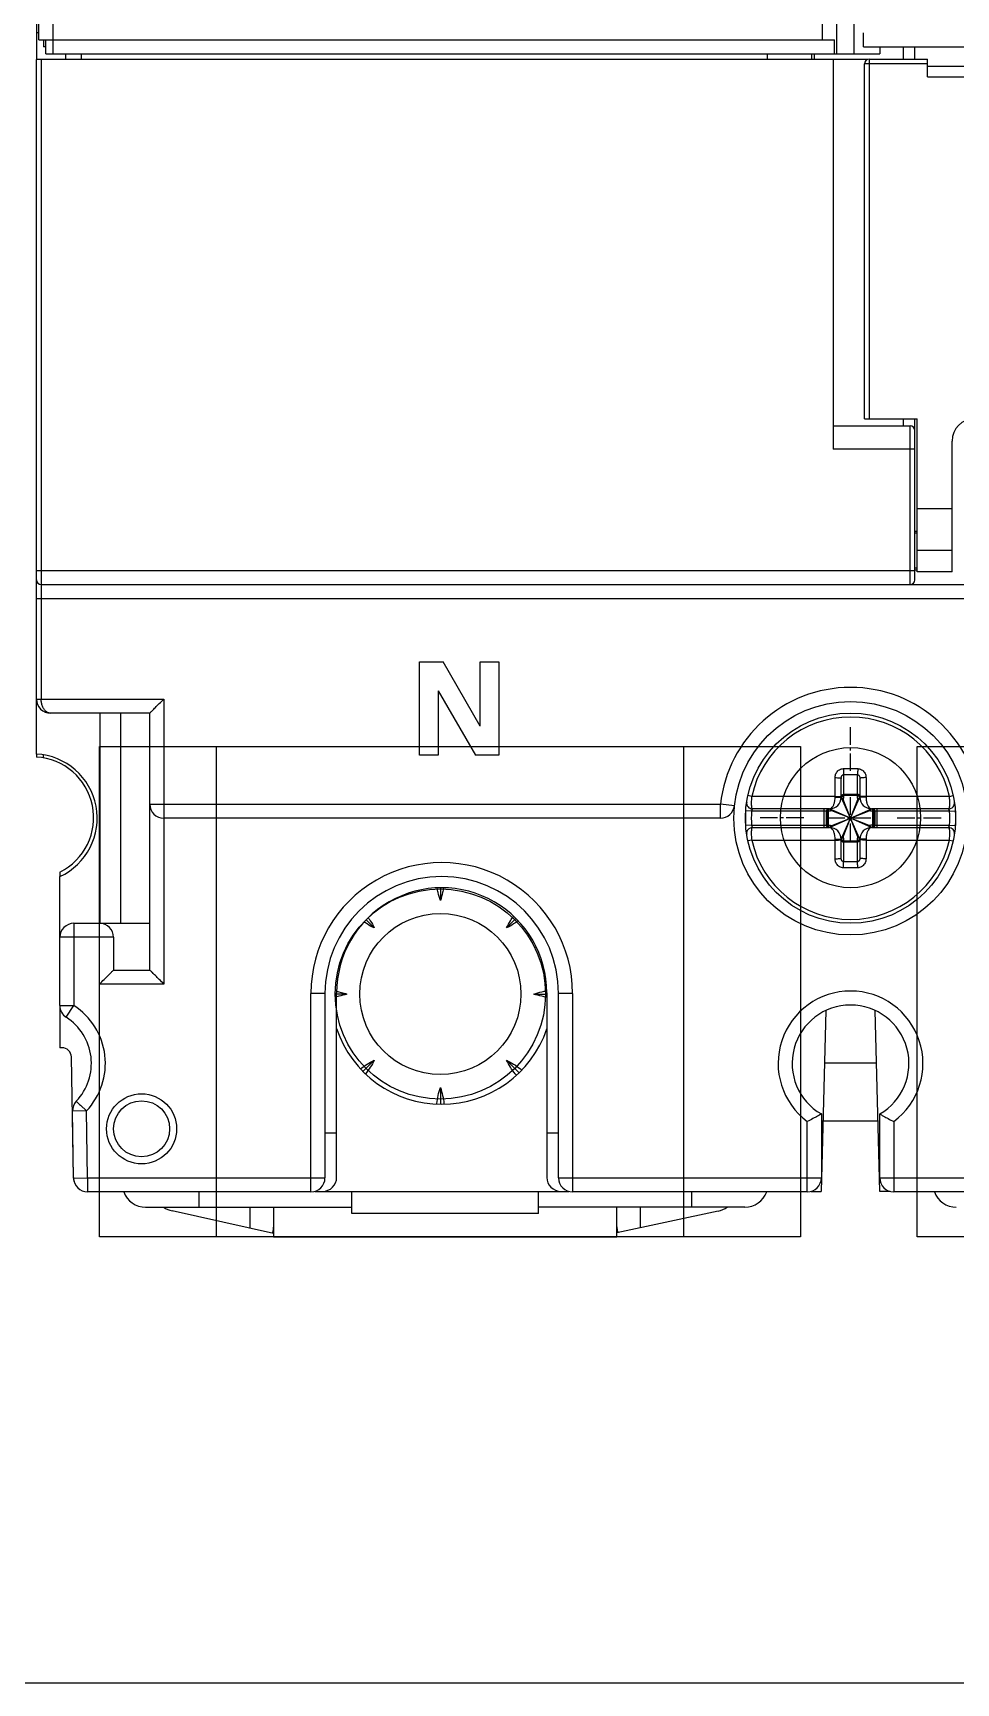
# Model space of a CAD drawing. Extents: x 0 to 607, y 0 to 244.
# Drawn here: x 402.4 to 441.9, y 24 to 94.6 of the extents above; entities that cross this region are included whole.
import ezdxf

# ---------------------------------------------------------------- set-up
doc = ezdxf.new("R2010")
doc.units = 0
doc.linetypes.add('AXES2', pattern=[1.125, 0.75, -0.125, 0.125, -0.125])
doc.layers.add('AXE', color=80, linetype='AXES2')

# ---------------------------------------------------------------- blocks, each defined once
blk = doc.blocks.new('grfgd')
for p, q in [((61393.17, -3267.574), (61393.17, -3356.228)), ((61393.27, -3356.528), (61393.27, -3270.036)), ((61428.17, -3357.128), (61428.17, -3270.411)), ((61427.42, -3274.828), (61427.42, -3357.128)), ((61426.82, -3356.528), (61426.82, -3275.428)), ((61393.87, -3313.528), (61393.87, -3356.528)), ((61393.17, -3356.228), (61393.17, -3357.36)), ((61393.27, -3356.228), (61393.17, -3356.228)), ((61393.27, -3356.528), (61427.34, -3356.528)), ((61393.47, -3356.528), (61393.47, -3356.828)), ((61393.57, -3357.128), (61393.57, -3356.528)), ((61393.87, -3356.528), (61393.87, -3357.128)), ((61427.34, -3357.128), (61427.34, -3356.528)), ((61428.57, -3356.828), (61428.57, -3356.228)), ((61393.57, -3356.828), (61393.47, -3356.828)), ((61393.57, -3357.128), (61429.27, -3357.128)), ((61394.42, -3357.36), (61394.42, -3357.128)), ((61395.091, -3357.36), (61395.091, -3357.128)), ((61424.47, -3357.36), (61424.47, -3357.128)), ((61426.349, -3357.128), (61426.349, -3357.36)), ((61426.47, -3357.36), (61426.47, -3357.128)), ((61428.57, -3356.828), (61532.47, -3356.828)), ((61429.27, -3356.828), (61429.27, -3357.128)), ((61430.27, -3356.828), (61430.27, -3357.35)), ((61430.77, -3357.35), (61430.77, -3356.828)), ((61393.17, -3387.104), (61393.17, -3357.36)), ((61428.759, -3357.36), (61393.17, -3357.36)), ((61393.37, -3357.36), (61393.37, -3384.75)), ((61427.27, -3357.36), (61427.27, -3374.05)), ((61428.62, -3372.75), (61428.62, -3357.55)), ((61431.32, -3357.55), (61428.62, -3357.55)), ((61428.82, -3357.35), (61428.82, -3372.75)), ((61428.82, -3357.35), (61431.32, -3357.35)), ((61431.32, -3358.1), (61431.32, -3357.35)), ((61431.32, -3357.65), (61435.32, -3357.65)), ((61431.32, -3358.1), (61435.32, -3358.1)), ((61428.62, -3372.75), (61430.87, -3372.75)), ((61430.27, -3372.75), (61430.27, -3373.05)), ((61430.77, -3379.65), (61430.77, -3372.75)), ((61430.87, -3379.3), (61430.87, -3372.75)), ((61427.27, -3373.05), (61430.57, -3373.05)), ((61430.57, -3379.85), (61430.57, -3373.05)), ((61430.77, -3374.05), (61427.27, -3374.05)), ((61432.37, -3379.3), (61432.37, -3373.7)), ((61432.37, -3376.6), (61430.87, -3376.6)), ((61430.87, -3377.575), (61430.77, -3377.575)), ((61430.87, -3377.65), (61430.77, -3377.65)), ((61430.87, -3378.375), (61432.37, -3378.375)), ((61430.87, -3379.15), (61430.77, -3379.15)), ((61393.17, -3379.25), (61430.77, -3379.25)), ((61393.37, -3379.85), (61467.47, -3379.85)), ((61430.87, -3379.225), (61430.77, -3379.225)), ((61432.37, -3379.3), (61430.87, -3379.3)), ((61467.47, -3380.45), (61393.17, -3380.45)), ((61409.57, -3387.15), (61409.57, -3383.15)), ((61409.57, -3383.15), (61410.577, -3383.15)), ((61412.17, -3385.909), (61410.577, -3383.15)), ((61412.17, -3385.909), (61412.17, -3383.15)), ((61412.17, -3383.15), (61412.97, -3383.15)), ((61412.97, -3383.15), (61412.97, -3387.15)), ((61393.17, -3384.75), (61398.62, -3384.75)), ((61398.62, -3384.75), (61398.62, -3396.95)), ((61410.37, -3384.391), (61411.963, -3387.15)), ((61410.37, -3384.391), (61410.37, -3387.15)), ((61398.02, -3385.35), (61393.77, -3385.35)), ((61395.875, -3385.35), (61395.875, -3394.35)), ((61396.77, -3385.35), (61396.77, -3394.35)), ((61398.02, -3396.35), (61398.02, -3385.35)), ((61393.17, -3387.104), (61393.17, -3387.231)), ((61393.47, -3387.266), (61393.47, -3387.14)), ((61410.37, -3387.15), (61409.57, -3387.15)), ((61412.97, -3387.15), (61411.963, -3387.15)), ((61427.62, -3388.95), (61427.62, -3388.146)), ((61427.72, -3387.984), (61427.72, -3388.905)), ((61428.32, -3388.905), (61428.32, -3387.984)), ((61428.42, -3388.146), (61428.42, -3388.95)), ((61423.789, -3388.914), (61423.626, -3388.878)), ((61427.357, -3388.95), (61427.62, -3388.95)), ((61428.405, -3390.717), (61427.635, -3388.983)), ((61427.635, -3390.717), (61428.405, -3388.983)), ((61428.339, -3390.647), (61427.701, -3389.054)), ((61427.701, -3390.647), (61428.339, -3389.054)), ((61428.32, -3388.835), (61427.72, -3388.835)), ((61428.32, -3388.877), (61427.72, -3388.877)), ((61428.683, -3388.95), (61428.42, -3388.95)), ((61432.251, -3388.914), (61432.414, -3388.878)), ((61398.02, -3389.25), (61422.452, -3389.25)), ((61423.049, -3389.314), (61422.452, -3389.25)), ((61422.452, -3389.85), (61422.452, -3389.25)), ((61423.781, -3389.55), (61423.531, -3389.532)), ((61423.531, -3390.168), (61423.531, -3389.532)), ((61427.075, -3389.55), (61423.781, -3389.55)), ((61427.12, -3389.45), (61423.82, -3389.45)), ((61426.89, -3390.25), (61426.89, -3389.45)), ((61426.986, -3390.15), (61426.986, -3389.55)), ((61427.008, -3389.55), (61427.008, -3390.15)), ((61427.06, -3389.55), (61427.06, -3390.15)), ((61428.887, -3390.235), (61427.153, -3389.465)), ((61427.153, -3390.235), (61428.887, -3389.465)), ((61427.223, -3390.169), (61428.816, -3389.531)), ((61428.816, -3390.169), (61427.224, -3389.531)), ((61432.22, -3389.45), (61428.92, -3389.45)), ((61432.259, -3389.55), (61428.965, -3389.55)), ((61428.98, -3390.15), (61428.98, -3389.55)), ((61429.032, -3390.15), (61429.032, -3389.55)), ((61429.054, -3389.55), (61429.054, -3390.15)), ((61429.15, -3389.45), (61429.15, -3390.25)), ((61432.259, -3389.55), (61432.509, -3389.532)), ((61432.509, -3389.532), (61432.509, -3390.168)), ((61422.452, -3389.85), (61398.62, -3389.85)), ((61423.781, -3390.15), (61423.531, -3390.168)), ((61423.781, -3390.15), (61427.075, -3390.15)), ((61423.82, -3390.25), (61427.12, -3390.25)), ((61428.92, -3390.25), (61432.22, -3390.25)), ((61428.965, -3390.15), (61432.259, -3390.15)), ((61432.259, -3390.15), (61432.509, -3390.168)), ((61423.789, -3390.786), (61423.626, -3390.822)), ((61427.357, -3390.75), (61427.62, -3390.75)), ((61427.62, -3391.554), (61427.62, -3390.75)), ((61427.72, -3390.795), (61427.72, -3391.717)), ((61427.72, -3390.823), (61428.32, -3390.823)), ((61427.72, -3390.865), (61428.32, -3390.865)), ((61428.32, -3391.717), (61428.32, -3390.795)), ((61428.683, -3390.75), (61428.42, -3390.75)), ((61428.42, -3390.75), (61428.42, -3391.554)), ((61432.251, -3390.786), (61432.414, -3390.822)), ((61394.17, -3392.156), (61394.17, -3392.348)), ((61394.17, -3397.872), (61394.17, -3392.348)), ((61410.46, -3392.831), (61410.46, -3393.376)), ((61394.77, -3394.35), (61394.77, -3397.872)), ((61394.77, -3394.35), (61398.02, -3394.35)), ((61395.87, -3396.95), (61395.87, -3394.35)), ((61407.284, -3394.203), (61407.63, -3394.548)), ((61413.29, -3394.548), (61413.696, -3394.143)), ((61396.47, -3394.95), (61394.17, -3394.95)), ((61396.47, -3394.95), (61396.47, -3396.35)), ((61396.47, -3396.35), (61398.02, -3396.35)), ((61398.62, -3396.95), (61395.87, -3396.95)), ((61405.52, -3397.35), (61404.92, -3397.35)), ((61404.92, -3405.85), (61404.92, -3397.35)), ((61405.52, -3397.35), (61405.52, -3405.25)), ((61406.018, -3405.228), (61406.018, -3397.329)), ((61406.458, -3397.378), (61406.018, -3397.378)), ((61414.462, -3397.378), (61415.018, -3397.378)), ((61415.018, -3397.328), (61415.018, -3405.229)), ((61416.12, -3397.35), (61415.52, -3397.35)), ((61415.52, -3405.25), (61415.52, -3397.35)), ((61416.12, -3397.35), (61416.12, -3405.85)), ((61394.17, -3397.872), (61394.17, -3399.678)), ((61394.17, -3397.872), (61394.77, -3397.872)), ((61394.445, -3398.376), (61394.77, -3397.872)), ((61426.967, -3398.085), (61426.764, -3405.829)), ((61429.275, -3405.828), (61429.073, -3398.085)), ((61394.264, -3399.678), (61394.17, -3399.678)), ((61394.754, -3405.239), (61394.664, -3400.071)), ((61407.63, -3400.208), (61407.147, -3400.692)), ((61413.29, -3400.208), (61413.832, -3400.751)), ((61426.908, -3400.328), (61429.131, -3400.328)), ((61410.46, -3401.381), (61410.46, -3402.096)), ((61395.31, -3402.381), (61394.71, -3402.392)), ((61394.76, -3405.261), (61394.71, -3402.392)), ((61394.874, -3401.968), (61394.955, -3402.045)), ((61394.955, -3402.045), (61395.017, -3402.102)), ((61395.017, -3402.102), (61395.051, -3402.136)), ((61395.051, -3402.136), (61395.31, -3402.381)), ((61395.36, -3405.25), (61395.31, -3402.381)), ((61426.17, -3405.85), (61426.17, -3402.838)), ((61426.77, -3402.515), (61426.77, -3405.25)), ((61429.197, -3402.828), (61426.843, -3402.828)), ((61429.27, -3405.25), (61429.27, -3402.515)), ((61429.87, -3402.838), (61429.87, -3405.85)), ((61405.52, -3403.328), (61406.018, -3403.328)), ((61415.018, -3403.328), (61415.52, -3403.328)), ((61394.76, -3405.261), (61395.36, -3405.25)), ((61395.36, -3405.25), (61405.52, -3405.25)), ((61395.36, -3405.25), (61395.36, -3405.85)), ((61415.52, -3405.25), (61426.77, -3405.25)), ((61429.27, -3405.25), (61440.52, -3405.25)), ((61404.92, -3405.85), (61395.36, -3405.85)), ((61400.116, -3405.85), (61400.116, -3406.503)), ((61405.079, -3405.828), (61405.418, -3405.828)), ((61415.617, -3405.848), (61405.418, -3405.848)), ((61406.667, -3406.779), (61406.667, -3405.848)), ((61414.667, -3406.779), (61414.667, -3405.848)), ((61415.618, -3405.829), (61415.962, -3405.829)), ((61426.17, -3405.85), (61416.12, -3405.85)), ((61421.217, -3405.85), (61421.217, -3406.503)), ((61426.329, -3405.829), (61426.764, -3405.829)), ((61429.711, -3405.828), (61429.275, -3405.828)), ((61439.92, -3405.85), (61429.87, -3405.85)), ((61397.842, -3406.503), (61406.667, -3406.503)), ((61403.317, -3407.626), (61398.976, -3406.664)), ((61402.317, -3407.404), (61402.317, -3406.503)), ((61403.317, -3406.503), (61403.317, -3407.778)), ((61423.492, -3406.503), (61414.667, -3406.503)), ((61418.017, -3407.778), (61418.017, -3406.503)), ((61422.357, -3406.675), (61418.017, -3407.605)), ((61419.017, -3406.503), (61419.017, -3407.391)), ((61414.667, -3406.779), (61406.667, -3406.779)), ((61403.317, -3407.778), (61418.017, -3407.778))]:
    blk.add_line(p, q)
for centre, radius in [((61428.02, -3389.85), 5), ((61428.02, -3389.85), 4.5), ((61410.46, -3397.378), 3.45), ((61397.67, -3403.15), 1.5), ((61397.67, -3403.15), 1.2)]:
    blk.add_circle(centre, radius)
for centre, radius, start, end in [((61428.82, -3357.55), 0.2, 90, 180), ((61433.32, -3373.7), 0.95, 0, 180), ((61430.57, -3373.25), 0.2, 0, 90), ((61393.37, -3379.65), 0.2, 180.00018, 270), ((61430.57, -3379.65), 0.2, 270, 359.99915), ((61393.77, -3384.75), 0.6, 180, 270), ((61428.02, -3389.85), 5.6, 6.15064, 173.84936), ((61428.02, -3389.85), 4.333, 12.47309, 167.52691), ((61393.02, -3389.85), 2.75, 294.71985, 86.87322), ((61393.02, -3389.825), 2.599, 11.4703, 86.6814), ((61427.12, -3388.95), 0.5, 270, 0), ((61428.92, -3388.95), 0.5, 180, 270), ((61393.019, -3389.825), 2.599, 296.28107, 11.4703), ((61398.62, -3389.25), 0.6, 180, 270), ((61422.452, -3389.25), 0.6, 270, 353.84936), ((61423.82, -3389.2), 0.25, 171.20259, 270), ((61428.02, -3389.85), 4.25, 175.95223, 184.04777), ((61432.22, -3389.2), 0.25, 269.99996, 8.79727), ((61428.02, -3389.85), 4.25, 355.95223, 4.04777), ((61423.82, -3390.5), 0.25, 89.99996, 188.79727), ((61427.12, -3390.75), 0.5, 0, 90), ((61428.92, -3390.75), 0.5, 90, 180), ((61432.22, -3390.5), 0.25, 351.20259, 90), ((61428.02, -3389.85), 4.333, 192.47309, 347.52691), ((61410.52, -3397.35), 5.6, 0, 180.00062), ((61410.52, -3397.35), 5, 0, 180), ((61410.518, -3397.328), 4.5, 359.99999, 180.00384), ((61394.77, -3394.95), 0.6, 90, 180), ((61395.87, -3394.95), 0.6, 0, 90), ((61428.02, -3400.35), 3.1, 306.63921, 233.36079), ((61394.77, -3397.872), 0.6, 180, 237.15468), ((61393.17, -3400.35), 2.95, 316.49112, 57.15487), ((61428.02, -3400.35), 2.5, 300, 240), ((61393.17, -3400.35), 2.35, 316.49111, 57.15468), ((61410.52, -3397.348), 4.75, 198.57041, 341.27007), ((61394.264, -3400.078), 0.4, 0.75185, 90), ((61395.31, -3402.381), 0.6, 136.49111, 181), ((61395.354, -3405.228), 0.6, 181.00842, 196.17438), ((61395.36, -3405.25), 0.6, 181, 270), ((61404.92, -3405.25), 0.6, 270, 0), ((61405.418, -3405.228), 0.6, 269.99677, 360), ((61415.618, -3405.229), 0.6, 180.00032, 269.94895), ((61416.12, -3405.25), 0.6, 180, 270), ((61426.17, -3405.25), 0.6, 270, 0), ((61429.87, -3405.25), 0.6, 180, 270), ((61397.842, -3405.503), 1, 200.28799, 270), ((61423.492, -3405.503), 1, 270.0002, 339.71199), ((61432.548, -3405.503), 1, 200.28799, 270), ((61399.192, -3405.688), 1, 234.67389, 257.51092), ((61422.142, -3405.699), 1, 282.43176, 306.38253)]:
    blk.add_arc(centre, radius, start, end)
for points, knots in [([(61393.77, -3385.35), (61393.726, -3385.35), (61393.638, -3385.327), (61393.531, -3385.241), (61393.451, -3385.124), (61393.398, -3384.989), (61393.374, -3384.862), (61393.37, -3384.782), (61393.37, -3384.75)], [0, 0, 0, 0, 0.130511, 0.2629632, 0.4033116, 0.5506783, 0.6958514, 0.7904779, 0.7904779, 0.7904779, 0.7904779]), ([(61398.02, -3385.35), (61398.029, -3385.341), (61398.066, -3385.304), (61398.145, -3385.225), (61398.271, -3385.099), (61398.435, -3384.936), (61398.555, -3384.815), (61398.62, -3384.75)], [0, 0, 0, 0, 0.0402334, 0.155377, 0.3364328, 0.573722, 0.8485282, 0.8485282, 0.8485282, 0.8485282]), ([(61427.357, -3388.113), (61427.357, -3388.09), (61427.361, -3388.042), (61427.381, -3387.968), (61427.417, -3387.894), (61427.472, -3387.825), (61427.545, -3387.77), (61427.627, -3387.735), (61427.686, -3387.727), (61427.714, -3387.726)], [0, 0, 0, 0, 0.0686055, 0.1439426, 0.226554, 0.3151503, 0.4062368, 0.4967444, 0.5814957, 0.5814957, 0.5814957, 0.5814957]), ([(61427.357, -3388.113), (61427.39, -3388.113), (61427.451, -3388.114), (61427.536, -3388.12), (61427.583, -3388.128), (61427.62, -3388.138), (61427.62, -3388.146)], [0, 0, 0, 0, 0.0995172, 0.1852358, 0.2437846, 0.2679334, 0.2679334, 0.2679334, 0.2679334]), ([(61427.357, -3388.914), (61427.357, -3388.833), (61427.357, -3388.661), (61427.357, -3388.394), (61427.357, -3388.209), (61427.357, -3388.113)], [0, 0, 0, 0, 0.2451334, 0.5135022, 0.8014853, 0.8014853, 0.8014853, 0.8014853]), ([(61427.62, -3388.146), (61427.62, -3388.137), (61427.621, -3388.117), (61427.626, -3388.087), (61427.636, -3388.056), (61427.651, -3388.027), (61427.671, -3388.004), (61427.695, -3387.988), (61427.712, -3387.984), (61427.72, -3387.984)], [0, 0, 0, 0, 0.0284303, 0.0592124, 0.0918038, 0.1246929, 0.1556434, 0.1834244, 0.2075979, 0.2075979, 0.2075979, 0.2075979]), ([(61427.714, -3387.726), (61427.782, -3387.726), (61427.918, -3387.724), (61428.121, -3387.724), (61428.258, -3387.726), (61428.326, -3387.726)], [0, 0, 0, 0, 0.2025636, 0.4076196, 0.6117272, 0.6117272, 0.6117272, 0.6117272]), ([(61427.714, -3387.726), (61427.714, -3387.76), (61427.715, -3387.823), (61427.717, -3387.909), (61427.719, -3387.961), (61427.72, -3387.984)], [0, 0, 0, 0, 0.1001381, 0.1907363, 0.2572488, 0.2572488, 0.2572488, 0.2572488]), ([(61427.72, -3387.984), (61427.786, -3387.983), (61427.919, -3387.982), (61428.119, -3387.982), (61428.253, -3387.983), (61428.32, -3387.984)], [0, 0, 0, 0, 0.1989894, 0.3995198, 0.6000139, 0.6000139, 0.6000139, 0.6000139]), ([(61428.326, -3387.726), (61428.326, -3387.76), (61428.325, -3387.823), (61428.323, -3387.909), (61428.321, -3387.961), (61428.32, -3387.984)], [0, 0, 0, 0, 0.1001378, 0.190736, 0.257248, 0.257248, 0.257248, 0.257248]), ([(61428.32, -3387.984), (61428.328, -3387.984), (61428.345, -3387.988), (61428.368, -3388.004), (61428.388, -3388.027), (61428.403, -3388.056), (61428.413, -3388.086), (61428.419, -3388.117), (61428.42, -3388.137), (61428.42, -3388.146)], [0, 0, 0, 0, 0.0240864, 0.0517359, 0.0826458, 0.1155786, 0.1482428, 0.1791, 0.2075994, 0.2075994, 0.2075994, 0.2075994]), ([(61428.326, -3387.726), (61428.354, -3387.727), (61428.412, -3387.735), (61428.495, -3387.769), (61428.567, -3387.825), (61428.622, -3387.894), (61428.659, -3387.968), (61428.679, -3388.042), (61428.683, -3388.09), (61428.683, -3388.113)], [0, 0, 0, 0, 0.0844544, 0.1745763, 0.2656171, 0.3543791, 0.4371975, 0.5127248, 0.5814975, 0.5814975, 0.5814975, 0.5814975]), ([(61428.683, -3388.113), (61428.649, -3388.113), (61428.589, -3388.114), (61428.504, -3388.12), (61428.457, -3388.128), (61428.42, -3388.138), (61428.42, -3388.146)], [0, 0, 0, 0, 0.0995172, 0.1852358, 0.2437845, 0.2679333, 0.2679333, 0.2679333, 0.2679333]), ([(61428.683, -3388.113), (61428.683, -3388.21), (61428.683, -3388.397), (61428.683, -3388.664), (61428.683, -3388.834), (61428.683, -3388.914)], [0, 0, 0, 0, 0.2923982, 0.5595968, 0.8014853, 0.8014853, 0.8014853, 0.8014853]), ([(61423.789, -3388.914), (61423.785, -3388.948), (61423.778, -3389.017), (61423.771, -3389.121), (61423.769, -3389.223), (61423.773, -3389.314), (61423.784, -3389.385), (61423.794, -3389.43), (61423.812, -3389.45), (61423.82, -3389.45)], [0, 0, 0, 0, 0.1011592, 0.2076643, 0.3132474, 0.407516, 0.4809532, 0.526858, 0.54949, 0.54949, 0.54949, 0.54949]), ([(61427.357, -3388.914), (61427.262, -3388.914), (61427.068, -3388.914), (61426.764, -3388.914), (61426.434, -3388.914), (61426.071, -3388.914), (61425.676, -3388.914), (61425.249, -3388.914), (61424.791, -3388.914), (61424.3, -3388.914), (61423.963, -3388.914), (61423.789, -3388.914)], [0, 0, 0, 0, 0.284634, 0.583745, 0.912593, 1.274918, 1.670146, 2.09758, 2.55637, 3.046106, 3.56801, 3.56801, 3.56801, 3.56801]), ([(61427.12, -3389.45), (61427.149, -3389.45), (61427.212, -3389.421), (61427.277, -3389.333), (61427.324, -3389.217), (61427.351, -3389.085), (61427.357, -3388.995), (61427.357, -3388.95)], [0, 0, 0, 0, 0.0857154, 0.1935589, 0.3219294, 0.4600473, 0.5939554, 0.5939554, 0.5939554, 0.5939554]), ([(61427.357, -3388.95), (61427.357, -3388.944), (61427.357, -3388.932), (61427.357, -3388.92), (61427.357, -3388.914)], [0, 0, 0, 0, 0.01817785, 0.03583874, 0.03583874, 0.03583874, 0.03583874]), ([(61427.457, -3388.915), (61427.485, -3388.916), (61427.538, -3388.916), (61427.58, -3388.926), (61427.62, -3388.925), (61427.62, -3388.932)], [0, 0, 0, 0, 0.08551, 0.1433196, 0.1647829, 0.1647829, 0.1647829, 0.1647829]), ([(61427.609, -3389.053), (61427.611, -3389.046), (61427.614, -3389.032), (61427.619, -3389.012), (61427.625, -3388.996), (61427.631, -3388.986), (61427.635, -3388.983)], [0, 0, 0, 0, 0.02227813, 0.04272751, 0.06093428, 0.07551171, 0.07551171, 0.07551171, 0.07551171]), ([(61427.62, -3388.922), (61427.62, -3388.913), (61427.636, -3388.893), (61427.662, -3388.884), (61427.68, -3388.881), (61427.686, -3388.88)], [0, 0, 0, 0, 0.02606707, 0.06616314, 0.08229637, 0.08229637, 0.08229637, 0.08229637]), ([(61427.62, -3388.95), (61427.62, -3388.941), (61427.636, -3388.922), (61427.662, -3388.913), (61427.68, -3388.909), (61427.686, -3388.908)], [0, 0, 0, 0, 0.026066, 0.06616128, 0.0822948, 0.0822948, 0.0822948, 0.0822948]), ([(61427.701, -3389.054), (61427.698, -3389.045), (61427.691, -3389.029), (61427.678, -3389.007), (61427.665, -3388.99), (61427.652, -3388.98), (61427.642, -3388.98), (61427.639, -3388.981)], [0, 0, 0, 0, 0.0283478, 0.0532815, 0.0748872, 0.0920764, 0.1014859, 0.1014859, 0.1014859, 0.1014859]), ([(61427.655, -3388.855), (61427.66, -3388.852), (61427.67, -3388.846), (61427.68, -3388.842), (61427.686, -3388.84)], [0, 0, 0, 0, 0.01681323, 0.03392807, 0.03392807, 0.03392807, 0.03392807]), ([(61427.72, -3388.905), (61427.72, -3388.931), (61427.717, -3388.98), (61427.708, -3389.03), (61427.701, -3389.054)], [0, 0, 0, 0, 0.0754848, 0.149718, 0.149718, 0.149718, 0.149718]), ([(61428.339, -3389.054), (61428.332, -3389.03), (61428.323, -3388.98), (61428.32, -3388.931), (61428.32, -3388.905)], [0, 0, 0, 0, 0.0742087, 0.149722, 0.149722, 0.149722, 0.149722]), ([(61428.42, -3388.922), (61428.42, -3388.913), (61428.404, -3388.893), (61428.378, -3388.884), (61428.36, -3388.881), (61428.354, -3388.88)], [0, 0, 0, 0, 0.02575795, 0.06597454, 0.08217418, 0.08217418, 0.08217418, 0.08217418]), ([(61428.42, -3388.95), (61428.42, -3388.941), (61428.404, -3388.922), (61428.378, -3388.913), (61428.359, -3388.909), (61428.354, -3388.908)], [0, 0, 0, 0, 0.02606706, 0.06616314, 0.08229636, 0.08229636, 0.08229636, 0.08229636]), ([(61428.405, -3388.983), (61428.402, -3388.98), (61428.39, -3388.979), (61428.375, -3388.99), (61428.366, -3389.002), (61428.36, -3389.01), (61428.359, -3389.013)], [0, 0, 0, 0, 0.01414489, 0.03141149, 0.05261127, 0.06060313, 0.06060313, 0.06060313, 0.06060313]), ([(61428.431, -3389.053), (61428.429, -3389.046), (61428.426, -3389.032), (61428.421, -3389.012), (61428.415, -3388.996), (61428.409, -3388.986), (61428.405, -3388.983)], [0, 0, 0, 0, 0.02223904, 0.04270095, 0.06093086, 0.07551201, 0.07551201, 0.07551201, 0.07551201]), ([(61428.583, -3388.915), (61428.555, -3388.916), (61428.502, -3388.916), (61428.46, -3388.926), (61428.42, -3388.925), (61428.42, -3388.932)], [0, 0, 0, 0, 0.0855099, 0.1433196, 0.1647829, 0.1647829, 0.1647829, 0.1647829]), ([(61432.251, -3388.914), (61432.077, -3388.914), (61431.739, -3388.914), (61431.249, -3388.914), (61430.791, -3388.914), (61430.363, -3388.914), (61429.968, -3388.914), (61429.606, -3388.914), (61429.276, -3388.914), (61428.972, -3388.914), (61428.778, -3388.914), (61428.683, -3388.914)], [0, 0, 0, 0, 0.521932, 1.011689, 1.470493, 1.89794, 2.293184, 2.655521, 2.984393, 3.283507, 3.56801, 3.56801, 3.56801, 3.56801]), ([(61428.683, -3388.914), (61428.683, -3388.92), (61428.683, -3388.932), (61428.683, -3388.944), (61428.683, -3388.95)], [0, 0, 0, 0, 0.01766099, 0.03583874, 0.03583874, 0.03583874, 0.03583874]), ([(61428.683, -3388.95), (61428.683, -3388.995), (61428.688, -3389.085), (61428.716, -3389.217), (61428.763, -3389.333), (61428.828, -3389.421), (61428.891, -3389.45), (61428.92, -3389.45)], [0, 0, 0, 0, 0.1339076, 0.2720257, 0.4003964, 0.5082394, 0.5939557, 0.5939557, 0.5939557, 0.5939557]), ([(61432.22, -3389.45), (61432.228, -3389.45), (61432.246, -3389.43), (61432.256, -3389.385), (61432.267, -3389.314), (61432.27, -3389.223), (61432.269, -3389.121), (61432.262, -3389.017), (61432.255, -3388.948), (61432.251, -3388.914)], [0, 0, 0, 0, 0.022622, 0.0685253, 0.1419848, 0.236287, 0.3418926, 0.4483892, 0.5494906, 0.5494906, 0.5494906, 0.5494906]), ([(61423.82, -3389.45), (61423.817, -3389.456), (61423.81, -3389.469), (61423.8, -3389.492), (61423.789, -3389.519), (61423.783, -3389.54), (61423.781, -3389.55)], [0, 0, 0, 0, 0.0187148, 0.0440151, 0.0759374, 0.1077522, 0.1077522, 0.1077522, 0.1077522]), ([(61427.05, -3389.456), (61427.045, -3389.458), (61427.024, -3389.468), (61427.003, -3389.49), (61426.994, -3389.51), (61426.992, -3389.516)], [0, 0, 0, 0, 0.01694014, 0.06782964, 0.08515314, 0.08515314, 0.08515314, 0.08515314]), ([(61427.043, -3389.473), (61427.034, -3389.481), (61427.023, -3389.495), (61427.016, -3389.51), (61427.014, -3389.516)], [0, 0, 0, 0, 0.03424847, 0.05157209, 0.05157209, 0.05157209, 0.05157209]), ([(61427.105, -3389.45), (61427.088, -3389.45), (61427.065, -3389.457), (61427.047, -3389.47), (61427.043, -3389.473)], [0, 0, 0, 0, 0.05012009, 0.06715642, 0.06715642, 0.06715642, 0.06715642]), ([(61427.105, -3389.45), (61427.096, -3389.45), (61427.076, -3389.466), (61427.068, -3389.492), (61427.064, -3389.51), (61427.063, -3389.516)], [0, 0, 0, 0, 0.02574366, 0.06591584, 0.08212123, 0.08212123, 0.08212123, 0.08212123]), ([(61427.224, -3389.531), (61427.2, -3389.538), (61427.15, -3389.547), (61427.1, -3389.55), (61427.075, -3389.55)], [0, 0, 0, 0, 0.0741826, 0.1497294, 0.1497294, 0.1497294, 0.1497294]), ([(61427.12, -3389.45), (61427.111, -3389.45), (61427.091, -3389.466), (61427.083, -3389.492), (61427.079, -3389.511), (61427.078, -3389.516)], [0, 0, 0, 0, 0.02606707, 0.06616314, 0.08229636, 0.08229636, 0.08229636, 0.08229636]), ([(61427.153, -3389.465), (61427.15, -3389.469), (61427.149, -3389.48), (61427.156, -3389.489), (61427.16, -3389.493)], [0, 0, 0, 0, 0.01414468, 0.03141043, 0.03141043, 0.03141043, 0.03141043]), ([(61427.223, -3389.439), (61427.216, -3389.441), (61427.202, -3389.444), (61427.182, -3389.449), (61427.165, -3389.455), (61427.156, -3389.461), (61427.153, -3389.465)], [0, 0, 0, 0, 0.02223725, 0.04269836, 0.06092843, 0.07550805, 0.07550805, 0.07550805, 0.07550805]), ([(61427.16, -3389.493), (61427.165, -3389.498), (61427.177, -3389.508), (61427.19, -3389.516), (61427.198, -3389.52)], [0, 0, 0, 0, 0.02119907, 0.04643887, 0.04643887, 0.04643887, 0.04643887]), ([(61428.816, -3389.531), (61428.825, -3389.528), (61428.841, -3389.521), (61428.863, -3389.508), (61428.88, -3389.495), (61428.89, -3389.482), (61428.89, -3389.472), (61428.889, -3389.469)], [0, 0, 0, 0, 0.0283477, 0.0532806, 0.0748854, 0.0920738, 0.1014832, 0.1014832, 0.1014832, 0.1014832]), ([(61428.965, -3389.55), (61428.94, -3389.55), (61428.89, -3389.547), (61428.84, -3389.538), (61428.816, -3389.531)], [0, 0, 0, 0, 0.0755715, 0.1497317, 0.1497317, 0.1497317, 0.1497317]), ([(61428.817, -3389.439), (61428.824, -3389.441), (61428.838, -3389.444), (61428.858, -3389.449), (61428.874, -3389.455), (61428.884, -3389.461), (61428.887, -3389.465)], [0, 0, 0, 0, 0.02227705, 0.04272547, 0.06093149, 0.07550845, 0.07550845, 0.07550845, 0.07550845]), ([(61428.92, -3389.45), (61428.929, -3389.45), (61428.949, -3389.466), (61428.957, -3389.492), (61428.961, -3389.511), (61428.962, -3389.516)], [0, 0, 0, 0, 0.02606593, 0.06616117, 0.08229471, 0.08229471, 0.08229471, 0.08229471]), ([(61428.935, -3389.45), (61428.952, -3389.45), (61428.974, -3389.456), (61428.992, -3389.469), (61428.997, -3389.473)], [0, 0, 0, 0, 0.04960304, 0.06665907, 0.06665907, 0.06665907, 0.06665907]), ([(61428.935, -3389.45), (61428.944, -3389.45), (61428.964, -3389.466), (61428.972, -3389.492), (61428.976, -3389.511), (61428.977, -3389.516)], [0, 0, 0, 0, 0.02606707, 0.06616314, 0.08229636, 0.08229636, 0.08229636, 0.08229636]), ([(61429.005, -3389.463), (61429.02, -3389.472), (61429.037, -3389.49), (61429.046, -3389.51), (61429.048, -3389.516)], [0, 0, 0, 0, 0.05088955, 0.06821316, 0.06821316, 0.06821316, 0.06821316]), ([(61429.009, -3389.485), (61429.012, -3389.49), (61429.019, -3389.5), (61429.024, -3389.51), (61429.026, -3389.516)], [0, 0, 0, 0, 0.01735271, 0.03476827, 0.03476827, 0.03476827, 0.03476827]), ([(61432.259, -3389.55), (61432.257, -3389.54), (61432.251, -3389.519), (61432.24, -3389.492), (61432.23, -3389.469), (61432.223, -3389.456), (61432.22, -3389.45)], [0, 0, 0, 0, 0.0318147, 0.0637371, 0.0890374, 0.1077522, 0.1077522, 0.1077522, 0.1077522]), ([(61423.82, -3390.25), (61423.812, -3390.25), (61423.794, -3390.27), (61423.784, -3390.315), (61423.773, -3390.386), (61423.769, -3390.477), (61423.771, -3390.579), (61423.778, -3390.684), (61423.785, -3390.752), (61423.789, -3390.786)], [0, 0, 0, 0, 0.022622, 0.0685253, 0.1419848, 0.236287, 0.3418926, 0.4483892, 0.5494906, 0.5494906, 0.5494906, 0.5494906]), ([(61423.781, -3390.15), (61423.783, -3390.16), (61423.789, -3390.181), (61423.8, -3390.209), (61423.81, -3390.232), (61423.817, -3390.245), (61423.82, -3390.25)], [0, 0, 0, 0, 0.0318147, 0.0637371, 0.0890374, 0.1077522, 0.1077522, 0.1077522, 0.1077522]), ([(61427.035, -3390.237), (61427.02, -3390.228), (61427.003, -3390.211), (61426.994, -3390.19), (61426.992, -3390.184)], [0, 0, 0, 0, 0.05088955, 0.06821316, 0.06821316, 0.06821316, 0.06821316]), ([(61427.031, -3390.215), (61427.028, -3390.21), (61427.021, -3390.201), (61427.016, -3390.19), (61427.014, -3390.184)], [0, 0, 0, 0, 0.01735271, 0.03476827, 0.03476827, 0.03476827, 0.03476827]), ([(61427.105, -3390.25), (61427.088, -3390.25), (61427.066, -3390.244), (61427.048, -3390.231), (61427.043, -3390.227)], [0, 0, 0, 0, 0.04960304, 0.06665908, 0.06665908, 0.06665908, 0.06665908]), ([(61427.105, -3390.25), (61427.096, -3390.25), (61427.076, -3390.234), (61427.068, -3390.208), (61427.064, -3390.19), (61427.063, -3390.184)], [0, 0, 0, 0, 0.02606707, 0.06616314, 0.08229637, 0.08229637, 0.08229637, 0.08229637]), ([(61427.075, -3390.15), (61427.1, -3390.15), (61427.15, -3390.153), (61427.2, -3390.163), (61427.224, -3390.169)], [0, 0, 0, 0, 0.0755715, 0.1497317, 0.1497317, 0.1497317, 0.1497317]), ([(61427.12, -3390.25), (61427.111, -3390.25), (61427.091, -3390.234), (61427.083, -3390.208), (61427.079, -3390.19), (61427.078, -3390.184)], [0, 0, 0, 0, 0.02606593, 0.06616117, 0.08229471, 0.08229471, 0.08229471, 0.08229471]), ([(61427.357, -3390.75), (61427.357, -3390.705), (61427.351, -3390.615), (61427.324, -3390.483), (61427.277, -3390.367), (61427.212, -3390.279), (61427.149, -3390.25), (61427.12, -3390.25)], [0, 0, 0, 0, 0.1339076, 0.2720257, 0.4003964, 0.5082394, 0.5939557, 0.5939557, 0.5939557, 0.5939557]), ([(61427.223, -3390.169), (61427.215, -3390.172), (61427.199, -3390.179), (61427.177, -3390.192), (61427.16, -3390.205), (61427.15, -3390.218), (61427.15, -3390.228), (61427.151, -3390.231)], [0, 0, 0, 0, 0.0283477, 0.0532806, 0.0748854, 0.0920738, 0.1014832, 0.1014832, 0.1014832, 0.1014832]), ([(61427.223, -3390.261), (61427.216, -3390.259), (61427.202, -3390.256), (61427.182, -3390.251), (61427.165, -3390.245), (61427.156, -3390.239), (61427.153, -3390.235)], [0, 0, 0, 0, 0.02227705, 0.04272547, 0.06093149, 0.07550845, 0.07550845, 0.07550845, 0.07550845]), ([(61428.92, -3390.25), (61428.891, -3390.25), (61428.828, -3390.279), (61428.763, -3390.367), (61428.716, -3390.483), (61428.688, -3390.615), (61428.683, -3390.705), (61428.683, -3390.75)], [0, 0, 0, 0, 0.0857154, 0.1935589, 0.3219294, 0.4600473, 0.5939554, 0.5939554, 0.5939554, 0.5939554]), ([(61428.965, -3390.15), (61428.94, -3390.15), (61428.89, -3390.153), (61428.84, -3390.163), (61428.816, -3390.169)], [0, 0, 0, 0, 0.0753321, 0.1496914, 0.1496914, 0.1496914, 0.1496914]), ([(61428.817, -3390.261), (61428.824, -3390.259), (61428.838, -3390.256), (61428.858, -3390.251), (61428.874, -3390.245), (61428.884, -3390.239), (61428.887, -3390.235)], [0, 0, 0, 0, 0.02221081, 0.04255589, 0.06104522, 0.07551541, 0.07551541, 0.07551541, 0.07551541]), ([(61428.88, -3390.207), (61428.876, -3390.202), (61428.864, -3390.192), (61428.85, -3390.184), (61428.843, -3390.181)], [0, 0, 0, 0, 0.0209119, 0.04607775, 0.04607775, 0.04607775, 0.04607775]), ([(61428.887, -3390.235), (61428.89, -3390.231), (61428.891, -3390.22), (61428.884, -3390.211), (61428.88, -3390.207)], [0, 0, 0, 0, 0.01458251, 0.03123653, 0.03123653, 0.03123653, 0.03123653]), ([(61428.965, -3390.15), (61428.965, -3390.167), (61428.961, -3390.197), (61428.949, -3390.232), (61428.933, -3390.246), (61428.928, -3390.248)], [0, 0, 0, 0, 0.050359, 0.0904545, 0.1092398, 0.1092398, 0.1092398, 0.1092398]), ([(61428.98, -3390.15), (61428.98, -3390.167), (61428.976, -3390.197), (61428.964, -3390.232), (61428.949, -3390.246), (61428.943, -3390.248)], [0, 0, 0, 0, 0.0503577, 0.0904538, 0.1092396, 0.1092396, 0.1092396, 0.1092396]), ([(61429.032, -3390.15), (61429.032, -3390.167), (61429.023, -3390.202), (61428.99, -3390.237), (61428.962, -3390.247), (61428.952, -3390.249)], [0, 0, 0, 0, 0.0519316, 0.1030547, 0.1364663, 0.1364663, 0.1364663, 0.1364663]), ([(61429.054, -3390.15), (61429.054, -3390.167), (61429.045, -3390.202), (61429.008, -3390.24), (61428.974, -3390.25), (61428.957, -3390.25)], [0, 0, 0, 0, 0.0516475, 0.1025371, 0.1526572, 0.1526572, 0.1526572, 0.1526572]), ([(61432.22, -3390.25), (61432.223, -3390.245), (61432.229, -3390.232), (61432.24, -3390.21), (61432.251, -3390.182), (61432.257, -3390.161), (61432.259, -3390.15)], [0, 0, 0, 0, 0.0178792, 0.0426, 0.0748566, 0.1077504, 0.1077504, 0.1077504, 0.1077504]), ([(61432.251, -3390.786), (61432.255, -3390.752), (61432.262, -3390.684), (61432.269, -3390.579), (61432.27, -3390.477), (61432.267, -3390.386), (61432.256, -3390.315), (61432.246, -3390.27), (61432.228, -3390.25), (61432.22, -3390.25)], [0, 0, 0, 0, 0.1011592, 0.2076643, 0.3132474, 0.407516, 0.4809532, 0.526858, 0.54949, 0.54949, 0.54949, 0.54949]), ([(61423.789, -3390.786), (61423.963, -3390.786), (61424.3, -3390.786), (61424.791, -3390.786), (61425.249, -3390.786), (61425.676, -3390.786), (61426.071, -3390.786), (61426.434, -3390.786), (61426.764, -3390.786), (61427.068, -3390.786), (61427.262, -3390.786), (61427.357, -3390.786)], [0, 0, 0, 0, 0.521932, 1.011689, 1.470493, 1.89794, 2.293184, 2.655521, 2.984393, 3.283507, 3.56801, 3.56801, 3.56801, 3.56801]), ([(61427.357, -3390.786), (61427.357, -3390.78), (61427.357, -3390.768), (61427.357, -3390.756), (61427.357, -3390.75)], [0, 0, 0, 0, 0.01766099, 0.03583874, 0.03583874, 0.03583874, 0.03583874]), ([(61427.357, -3391.587), (61427.357, -3391.559), (61427.357, -3391.499), (61427.357, -3391.405), (61427.357, -3391.303), (61427.357, -3391.19), (61427.357, -3391.067), (61427.357, -3390.931), (61427.357, -3390.836), (61427.357, -3390.786)], [0, 0, 0, 0, 0.0858183, 0.1792338, 0.2814322, 0.3935658, 0.516742, 0.6522102, 0.8014853, 0.8014853, 0.8014853, 0.8014853]), ([(61427.457, -3390.785), (61427.485, -3390.784), (61427.535, -3390.785), (61427.584, -3390.773), (61427.615, -3390.776), (61427.619, -3390.771)], [0, 0, 0, 0, 0.0855099, 0.1433196, 0.1628273, 0.1628273, 0.1628273, 0.1628273]), ([(61427.609, -3390.647), (61427.611, -3390.654), (61427.614, -3390.668), (61427.619, -3390.688), (61427.625, -3390.705), (61427.631, -3390.714), (61427.635, -3390.717)], [0, 0, 0, 0, 0.02223797, 0.04270049, 0.06093265, 0.07551204, 0.07551204, 0.07551204, 0.07551204]), ([(61427.62, -3390.75), (61427.62, -3390.759), (61427.636, -3390.779), (61427.662, -3390.787), (61427.68, -3390.791), (61427.686, -3390.792)], [0, 0, 0, 0, 0.02606706, 0.06616314, 0.08229636, 0.08229636, 0.08229636, 0.08229636]), ([(61427.62, -3390.778), (61427.62, -3390.787), (61427.636, -3390.807), (61427.662, -3390.816), (61427.68, -3390.819), (61427.686, -3390.82)], [0, 0, 0, 0, 0.02575795, 0.06597454, 0.08217417, 0.08217417, 0.08217417, 0.08217417]), ([(61427.635, -3390.717), (61427.638, -3390.72), (61427.65, -3390.721), (61427.663, -3390.711), (61427.669, -3390.704), (61427.672, -3390.7)], [0, 0, 0, 0, 0.01414489, 0.03141149, 0.04509897, 0.04509897, 0.04509897, 0.04509897]), ([(61427.672, -3390.7), (61427.674, -3390.698), (61427.677, -3390.694), (61427.68, -3390.69), (61427.681, -3390.687)], [0, 0, 0, 0, 0.00753388, 0.01552575, 0.01552575, 0.01552575, 0.01552575]), ([(61427.701, -3390.647), (61427.708, -3390.67), (61427.717, -3390.72), (61427.72, -3390.77), (61427.72, -3390.795)], [0, 0, 0, 0, 0.0742087, 0.149722, 0.149722, 0.149722, 0.149722]), ([(61428.32, -3390.795), (61428.32, -3390.77), (61428.323, -3390.72), (61428.332, -3390.67), (61428.339, -3390.647)], [0, 0, 0, 0, 0.0754848, 0.149718, 0.149718, 0.149718, 0.149718]), ([(61428.339, -3390.647), (61428.342, -3390.655), (61428.349, -3390.672), (61428.362, -3390.693), (61428.375, -3390.71), (61428.388, -3390.72), (61428.398, -3390.72), (61428.401, -3390.719)], [0, 0, 0, 0, 0.0283478, 0.0532815, 0.0748872, 0.0920764, 0.1014859, 0.1014859, 0.1014859, 0.1014859]), ([(61428.42, -3390.75), (61428.42, -3390.759), (61428.404, -3390.779), (61428.378, -3390.787), (61428.359, -3390.791), (61428.354, -3390.792)], [0, 0, 0, 0, 0.026066, 0.06616128, 0.0822948, 0.0822948, 0.0822948, 0.0822948]), ([(61428.42, -3390.778), (61428.42, -3390.787), (61428.404, -3390.807), (61428.378, -3390.816), (61428.359, -3390.82), (61428.354, -3390.82)], [0, 0, 0, 0, 0.02606706, 0.06616314, 0.08229636, 0.08229636, 0.08229636, 0.08229636]), ([(61428.385, -3390.845), (61428.38, -3390.848), (61428.37, -3390.854), (61428.36, -3390.858), (61428.354, -3390.86)], [0, 0, 0, 0, 0.01681323, 0.03392807, 0.03392807, 0.03392807, 0.03392807]), ([(61428.431, -3390.647), (61428.429, -3390.654), (61428.426, -3390.668), (61428.421, -3390.688), (61428.415, -3390.705), (61428.409, -3390.714), (61428.405, -3390.717)], [0, 0, 0, 0, 0.02227813, 0.04272751, 0.06093428, 0.07551171, 0.07551171, 0.07551171, 0.07551171]), ([(61428.583, -3390.785), (61428.555, -3390.784), (61428.505, -3390.785), (61428.456, -3390.773), (61428.425, -3390.776), (61428.421, -3390.771)], [0, 0, 0, 0, 0.08551, 0.1433196, 0.1628273, 0.1628273, 0.1628273, 0.1628273]), ([(61428.683, -3390.75), (61428.683, -3390.756), (61428.683, -3390.768), (61428.683, -3390.78), (61428.683, -3390.786)], [0, 0, 0, 0, 0.01817785, 0.03583874, 0.03583874, 0.03583874, 0.03583874]), ([(61428.683, -3390.786), (61428.778, -3390.786), (61428.972, -3390.786), (61429.276, -3390.786), (61429.606, -3390.786), (61429.969, -3390.786), (61430.364, -3390.786), (61430.791, -3390.786), (61431.249, -3390.786), (61431.739, -3390.786), (61432.077, -3390.786), (61432.251, -3390.786)], [0, 0, 0, 0, 0.284634, 0.583745, 0.912593, 1.274918, 1.670146, 2.09758, 2.55637, 3.046106, 3.56801, 3.56801, 3.56801, 3.56801]), ([(61428.683, -3390.786), (61428.683, -3390.836), (61428.683, -3390.932), (61428.683, -3391.068), (61428.683, -3391.192), (61428.683, -3391.304), (61428.683, -3391.407), (61428.683, -3391.5), (61428.683, -3391.559), (61428.683, -3391.587)], [0, 0, 0, 0, 0.1507243, 0.2867075, 0.4100161, 0.5219337, 0.6236486, 0.7164144, 0.8014853, 0.8014853, 0.8014853, 0.8014853]), ([(61427.357, -3391.587), (61427.39, -3391.588), (61427.451, -3391.586), (61427.536, -3391.58), (61427.583, -3391.572), (61427.62, -3391.562), (61427.62, -3391.554)], [0, 0, 0, 0, 0.0995172, 0.1852358, 0.2437845, 0.2679333, 0.2679333, 0.2679333, 0.2679333]), ([(61427.714, -3391.974), (61427.686, -3391.973), (61427.628, -3391.965), (61427.545, -3391.931), (61427.473, -3391.875), (61427.418, -3391.807), (61427.381, -3391.732), (61427.361, -3391.659), (61427.357, -3391.61), (61427.357, -3391.587)], [0, 0, 0, 0, 0.0844544, 0.1745763, 0.2656171, 0.3543791, 0.4371975, 0.5127248, 0.5814975, 0.5814975, 0.5814975, 0.5814975]), ([(61427.72, -3391.717), (61427.712, -3391.716), (61427.695, -3391.712), (61427.671, -3391.697), (61427.652, -3391.673), (61427.636, -3391.644), (61427.626, -3391.614), (61427.621, -3391.583), (61427.62, -3391.564), (61427.62, -3391.554)], [0, 0, 0, 0, 0.0240864, 0.0517359, 0.0826458, 0.1155786, 0.1482428, 0.1791, 0.2075994, 0.2075994, 0.2075994, 0.2075994]), ([(61427.714, -3391.974), (61427.714, -3391.94), (61427.715, -3391.877), (61427.717, -3391.791), (61427.719, -3391.739), (61427.72, -3391.717)], [0, 0, 0, 0, 0.1001378, 0.190736, 0.257248, 0.257248, 0.257248, 0.257248]), ([(61428.32, -3391.717), (61428.253, -3391.717), (61428.119, -3391.719), (61427.919, -3391.719), (61427.786, -3391.717), (61427.72, -3391.717)], [0, 0, 0, 0, 0.2005115, 0.4010562, 0.6000139, 0.6000139, 0.6000139, 0.6000139]), ([(61428.42, -3391.554), (61428.42, -3391.564), (61428.419, -3391.583), (61428.414, -3391.614), (61428.404, -3391.644), (61428.389, -3391.673), (61428.369, -3391.696), (61428.345, -3391.712), (61428.328, -3391.716), (61428.32, -3391.717)], [0, 0, 0, 0, 0.0284303, 0.0592124, 0.0918038, 0.1246929, 0.1556434, 0.1834244, 0.2075979, 0.2075979, 0.2075979, 0.2075979]), ([(61428.326, -3391.974), (61428.326, -3391.94), (61428.325, -3391.877), (61428.323, -3391.791), (61428.321, -3391.739), (61428.32, -3391.717)], [0, 0, 0, 0, 0.1001381, 0.1907363, 0.2572488, 0.2572488, 0.2572488, 0.2572488]), ([(61428.683, -3391.587), (61428.683, -3391.61), (61428.679, -3391.658), (61428.659, -3391.732), (61428.623, -3391.806), (61428.568, -3391.875), (61428.495, -3391.93), (61428.413, -3391.965), (61428.354, -3391.973), (61428.326, -3391.974)], [0, 0, 0, 0, 0.0686055, 0.1439426, 0.226554, 0.3151503, 0.4062368, 0.4967444, 0.5814957, 0.5814957, 0.5814957, 0.5814957]), ([(61428.683, -3391.587), (61428.649, -3391.588), (61428.589, -3391.586), (61428.504, -3391.58), (61428.457, -3391.572), (61428.42, -3391.562), (61428.42, -3391.554)], [0, 0, 0, 0, 0.0995172, 0.1852358, 0.2437846, 0.2679334, 0.2679334, 0.2679334, 0.2679334]), ([(61428.326, -3391.974), (61428.258, -3391.975), (61428.121, -3391.976), (61427.917, -3391.976), (61427.782, -3391.975), (61427.714, -3391.974)], [0, 0, 0, 0, 0.204125, 0.409196, 0.6117272, 0.6117272, 0.6117272, 0.6117272]), ([(61410.46, -3393.376), (61410.421, -3393.266), (61410.371, -3393.087), (61410.337, -3392.905), (61410.327, -3392.837)], [0, 0, 0, 0, 0.3517875, 0.5557782, 0.5557782, 0.5557782, 0.5557782]), ([(61407.63, -3394.548), (61407.524, -3394.498), (61407.379, -3394.416), (61407.24, -3394.323), (61407.2, -3394.295)], [0, 0, 0, 0, 0.3518011, 0.4995189, 0.4995189, 0.4995189, 0.4995189]), ([(61407.372, -3394.113), (61407.402, -3394.155), (61407.497, -3394.295), (61407.58, -3394.443), (61407.63, -3394.548)], [0, 0, 0, 0, 0.1548141, 0.5063086, 0.5063086, 0.5063086, 0.5063086]), ([(61413.29, -3394.548), (61413.341, -3394.443), (61413.436, -3394.272), (61413.548, -3394.112), (61413.594, -3394.05)], [0, 0, 0, 0, 0.3517865, 0.5848181, 0.5848181, 0.5848181, 0.5848181]), ([(61413.789, -3394.244), (61413.727, -3394.291), (61413.567, -3394.402), (61413.396, -3394.498), (61413.29, -3394.548)], [0, 0, 0, 0, 0.2338347, 0.5853021, 0.5853021, 0.5853021, 0.5853021]), ([(61395.87, -3396.95), (61395.935, -3396.885), (61396.055, -3396.765), (61396.218, -3396.602), (61396.344, -3396.476), (61396.424, -3396.396), (61396.46, -3396.36), (61396.47, -3396.35)], [0, 0, 0, 0, 0.274286, 0.5111711, 0.6922419, 0.807862, 0.8485282, 0.8485282, 0.8485282, 0.8485282]), ([(61398.62, -3396.95), (61398.555, -3396.885), (61398.435, -3396.765), (61398.272, -3396.602), (61398.146, -3396.476), (61398.066, -3396.397), (61398.03, -3396.36), (61398.02, -3396.35)], [0, 0, 0, 0, 0.274286, 0.5111711, 0.6922419, 0.807862, 0.8485282, 0.8485282, 0.8485282, 0.8485282]), ([(61406.458, -3397.378), (61406.347, -3397.418), (61406.201, -3397.459), (61406.052, -3397.489), (61406.018, -3397.495)], [0, 0, 0, 0, 0.3517919, 0.455463, 0.455463, 0.455463, 0.455463]), ([(61406.021, -3397.262), (61406.054, -3397.268), (61406.125, -3397.283), (61406.196, -3397.3), (61406.234, -3397.31)], [0, 0, 0, 0, 0.1008377, 0.21812, 0.21812, 0.21812, 0.21812]), ([(61415.018, -3397.514), (61414.945, -3397.504), (61414.757, -3397.47), (61414.573, -3397.418), (61414.462, -3397.378)], [0, 0, 0, 0, 0.2211115, 0.5725756, 0.5725756, 0.5725756, 0.5725756]), ([(61407.043, -3400.581), (61407.133, -3400.509), (61407.321, -3400.373), (61407.524, -3400.259), (61407.63, -3400.208)], [0, 0, 0, 0, 0.3449913, 0.6964834, 0.6964834, 0.6964834, 0.6964834]), ([(61407.63, -3400.208), (61407.58, -3400.314), (61407.466, -3400.518), (61407.329, -3400.707), (61407.257, -3400.796)], [0, 0, 0, 0, 0.3518006, 0.6976796, 0.6976796, 0.6976796, 0.6976796]), ([(61413.29, -3400.208), (61413.396, -3400.259), (61413.602, -3400.374), (61413.814, -3400.528), (61413.925, -3400.62), (61413.944, -3400.637)], [0, 0, 0, 0, 0.3517858, 0.7058983, 0.7838469, 0.7838469, 0.7838469, 0.7838469]), ([(61413.716, -3400.859), (61413.7, -3400.841), (61413.609, -3400.731), (61413.456, -3400.52), (61413.34, -3400.314), (61413.29, -3400.208)], [0, 0, 0, 0, 0.0739356, 0.4280303, 0.7795071, 0.7795071, 0.7795071, 0.7795071]), ([(61410.305, -3402.091), (61410.306, -3402.084), (61410.319, -3401.959), (61410.357, -3401.718), (61410.421, -3401.491), (61410.46, -3401.381)], [0, 0, 0, 0, 0.0230059, 0.3771607, 0.7286389, 0.7286389, 0.7286389, 0.7286389]), ([(61410.46, -3401.381), (61410.499, -3401.491), (61410.563, -3401.718), (61410.602, -3401.96), (61410.615, -3402.086), (61410.615, -3402.095)], [0, 0, 0, 0, 0.3517872, 0.7059577, 0.7325886, 0.7325886, 0.7325886, 0.7325886]), ([(61426.77, -3402.515), (61426.757, -3402.523), (61426.702, -3402.554), (61426.584, -3402.621), (61426.397, -3402.721), (61426.251, -3402.797), (61426.17, -3402.838)], [0, 0, 0, 0, 0.0464425, 0.1872009, 0.409238, 0.6812205, 0.6812205, 0.6812205, 0.6812205]), ([(61429.27, -3402.515), (61429.283, -3402.523), (61429.337, -3402.554), (61429.456, -3402.62), (61429.642, -3402.721), (61429.789, -3402.797), (61429.87, -3402.838)], [0, 0, 0, 0, 0.046254, 0.1864736, 0.4083174, 0.6812207, 0.6812207, 0.6812207, 0.6812207]), ([(61403.274, -3407.616), (61403.288, -3407.588), (61403.306, -3407.516), (61403.313, -3407.428), (61403.315, -3407.373), (61403.315, -3407.357)], [0, 0, 0, 0, 0.0961682, 0.2178848, 0.2637484, 0.2637484, 0.2637484, 0.2637484]), ([(61418.018, -3407.341), (61418.018, -3407.356), (61418.02, -3407.411), (61418.025, -3407.497), (61418.04, -3407.568), (61418.051, -3407.598)], [0, 0, 0, 0, 0.0438197, 0.1644144, 0.2594884, 0.2594884, 0.2594884, 0.2594884])]:
    blk.add_open_spline(points, degree=3, knots=knots)
for points in [[(61427.357, -3388.914), (61427.39, -3388.914), (61427.424, -3388.915), (61427.457, -3388.915)], [(61427.62, -3388.922), (61427.62, -3388.907), (61427.625, -3388.891), (61427.633, -3388.879)], [(61427.633, -3388.879), (61427.639, -3388.87), (61427.647, -3388.862), (61427.655, -3388.855)], [(61427.639, -3388.981), (61427.638, -3388.981), (61427.636, -3388.982), (61427.635, -3388.983)], [(61427.686, -3388.84), (61427.697, -3388.837), (61427.708, -3388.835), (61427.72, -3388.835)], [(61427.686, -3388.88), (61427.697, -3388.878), (61427.709, -3388.877), (61427.72, -3388.877)], [(61427.686, -3388.908), (61427.697, -3388.906), (61427.709, -3388.905), (61427.72, -3388.905)], [(61428.354, -3388.84), (61428.343, -3388.837), (61428.332, -3388.835), (61428.32, -3388.835)], [(61428.354, -3388.88), (61428.343, -3388.878), (61428.331, -3388.877), (61428.32, -3388.877)], [(61428.354, -3388.908), (61428.343, -3388.906), (61428.331, -3388.905), (61428.32, -3388.905)], [(61428.342, -3389.044), (61428.341, -3389.047), (61428.34, -3389.051), (61428.339, -3389.054)], [(61428.35, -3389.028), (61428.347, -3389.033), (61428.345, -3389.039), (61428.342, -3389.044)], [(61428.359, -3389.013), (61428.356, -3389.018), (61428.353, -3389.023), (61428.35, -3389.028)], [(61428.37, -3388.847), (61428.365, -3388.844), (61428.36, -3388.842), (61428.354, -3388.84)], [(61428.384, -3388.855), (61428.38, -3388.852), (61428.375, -3388.849), (61428.37, -3388.847)], [(61428.407, -3388.878), (61428.401, -3388.869), (61428.393, -3388.862), (61428.384, -3388.855)], [(61428.42, -3388.922), (61428.42, -3388.907), (61428.415, -3388.891), (61428.407, -3388.878)], [(61428.683, -3388.914), (61428.649, -3388.914), (61428.616, -3388.915), (61428.583, -3388.915)], [(61426.992, -3389.516), (61426.988, -3389.527), (61426.986, -3389.539), (61426.986, -3389.55)], [(61427.014, -3389.516), (61427.01, -3389.527), (61427.008, -3389.539), (61427.008, -3389.55)], [(61427.083, -3389.45), (61427.072, -3389.45), (61427.06, -3389.452), (61427.05, -3389.456)], [(61427.063, -3389.516), (61427.061, -3389.527), (61427.06, -3389.539), (61427.06, -3389.55)], [(61427.078, -3389.516), (61427.076, -3389.527), (61427.075, -3389.539), (61427.075, -3389.55)], [(61427.198, -3389.52), (61427.203, -3389.523), (61427.209, -3389.525), (61427.214, -3389.528)], [(61427.214, -3389.528), (61427.217, -3389.529), (61427.22, -3389.53), (61427.223, -3389.531)], [(61428.889, -3389.469), (61428.889, -3389.468), (61428.888, -3389.466), (61428.887, -3389.465)], [(61428.957, -3389.45), (61428.968, -3389.45), (61428.98, -3389.452), (61428.99, -3389.456)], [(61428.962, -3389.516), (61428.964, -3389.527), (61428.965, -3389.539), (61428.965, -3389.55)], [(61428.977, -3389.516), (61428.979, -3389.527), (61428.98, -3389.539), (61428.98, -3389.55)], [(61428.99, -3389.456), (61428.995, -3389.458), (61429.001, -3389.461), (61429.005, -3389.463)], [(61428.997, -3389.473), (61429.001, -3389.477), (61429.005, -3389.481), (61429.009, -3389.485)], [(61429.026, -3389.516), (61429.03, -3389.527), (61429.032, -3389.538), (61429.032, -3389.55)], [(61429.048, -3389.516), (61429.052, -3389.527), (61429.054, -3389.539), (61429.054, -3389.55)], [(61426.992, -3390.184), (61426.988, -3390.173), (61426.986, -3390.162), (61426.986, -3390.15)], [(61427.014, -3390.184), (61427.01, -3390.173), (61427.008, -3390.162), (61427.008, -3390.15)], [(61427.043, -3390.227), (61427.039, -3390.223), (61427.035, -3390.219), (61427.031, -3390.215)], [(61427.05, -3390.244), (61427.045, -3390.242), (61427.039, -3390.24), (61427.035, -3390.237)], [(61427.083, -3390.25), (61427.072, -3390.25), (61427.06, -3390.248), (61427.05, -3390.244)], [(61427.063, -3390.184), (61427.061, -3390.173), (61427.06, -3390.161), (61427.06, -3390.15)], [(61427.078, -3390.184), (61427.076, -3390.173), (61427.075, -3390.161), (61427.075, -3390.15)], [(61427.151, -3390.231), (61427.151, -3390.233), (61427.152, -3390.234), (61427.153, -3390.235)], [(61428.826, -3390.173), (61428.823, -3390.171), (61428.82, -3390.17), (61428.816, -3390.169)], [(61428.843, -3390.181), (61428.837, -3390.178), (61428.832, -3390.175), (61428.826, -3390.173)], [(61428.928, -3390.248), (61428.925, -3390.249), (61428.923, -3390.25), (61428.92, -3390.25)], [(61428.952, -3390.249), (61428.946, -3390.25), (61428.941, -3390.25), (61428.935, -3390.25)], [(61427.357, -3390.786), (61427.39, -3390.786), (61427.424, -3390.785), (61427.457, -3390.785)], [(61427.619, -3390.771), (61427.62, -3390.77), (61427.62, -3390.769), (61427.62, -3390.768)], [(61427.62, -3390.778), (61427.62, -3390.794), (61427.625, -3390.809), (61427.633, -3390.822)], [(61427.633, -3390.822), (61427.639, -3390.831), (61427.647, -3390.839), (61427.656, -3390.845)], [(61427.656, -3390.845), (61427.66, -3390.848), (61427.665, -3390.851), (61427.67, -3390.853)], [(61427.67, -3390.853), (61427.675, -3390.856), (61427.68, -3390.858), (61427.686, -3390.86)], [(61427.681, -3390.687), (61427.684, -3390.683), (61427.687, -3390.678), (61427.69, -3390.672)], [(61427.686, -3390.792), (61427.697, -3390.794), (61427.709, -3390.795), (61427.72, -3390.795)], [(61427.686, -3390.82), (61427.697, -3390.822), (61427.709, -3390.823), (61427.72, -3390.823)], [(61427.686, -3390.86), (61427.697, -3390.863), (61427.708, -3390.865), (61427.72, -3390.865)], [(61427.69, -3390.672), (61427.692, -3390.667), (61427.695, -3390.661), (61427.698, -3390.656)], [(61427.698, -3390.656), (61427.699, -3390.653), (61427.7, -3390.65), (61427.701, -3390.647)], [(61428.354, -3390.792), (61428.343, -3390.794), (61428.331, -3390.795), (61428.32, -3390.795)], [(61428.354, -3390.82), (61428.343, -3390.822), (61428.331, -3390.823), (61428.32, -3390.823)], [(61428.354, -3390.86), (61428.343, -3390.863), (61428.332, -3390.865), (61428.32, -3390.865)], [(61428.407, -3390.821), (61428.401, -3390.83), (61428.393, -3390.838), (61428.385, -3390.845)], [(61428.401, -3390.719), (61428.402, -3390.719), (61428.404, -3390.718), (61428.405, -3390.717)], [(61428.42, -3390.778), (61428.42, -3390.793), (61428.415, -3390.809), (61428.407, -3390.821)], [(61428.421, -3390.771), (61428.42, -3390.77), (61428.42, -3390.769), (61428.42, -3390.768)], [(61428.683, -3390.786), (61428.649, -3390.786), (61428.616, -3390.785), (61428.583, -3390.785)], [(61410.556, -3393.038), (61410.531, -3393.153), (61410.499, -3393.266), (61410.46, -3393.376)], [(61410.594, -3392.832), (61410.584, -3392.901), (61410.571, -3392.97), (61410.556, -3393.038)], [(61406.234, -3397.31), (61406.309, -3397.329), (61406.384, -3397.352), (61406.458, -3397.378)], [(61414.462, -3397.378), (61414.573, -3397.339), (61414.686, -3397.307), (61414.801, -3397.282)], [(61414.801, -3397.282), (61414.871, -3397.267), (61414.942, -3397.254), (61415.014, -3397.243)]]:
    blk.add_open_spline(points, degree=3)
blk = doc.blocks.new('fdgdfhđjgf')
at = {"color": 3}
blk.add_circle((61409.442, -2774.538), 3, dxfattribs=at)
at = {"layer": 'AXE'}
for p, q in [((61409.442, -2772.538), (61409.442, -2770.538)), ((61409.442, -2775.538), (61409.442, -2773.538)), ((61407.442, -2774.538), (61405.442, -2774.538)), ((61408.442, -2774.538), (61410.442, -2774.538)), ((61411.442, -2774.538), (61413.442, -2774.538))]:
    blk.add_line(p, q, dxfattribs=at)
blk.add_blockref('grfgd', (-18.578, 615.29))
blk = doc.blocks.new('dfhfeher')
at = {"color": 7}
blk.add_lwpolyline([(71226.481, 6297.965), (71776.481, 6297.965), (71776.481, 6517.965), (71226.481, 6517.965)], close=True, dxfattribs=at)
at = {"color": 24}
for points in [[(71619.484, 6338.065), (71649.484, 6338.065), (71649.484, 6317.065), (71619.484, 6317.065)], [(71654.484, 6338.065), (71684.484, 6338.065), (71684.484, 6317.065), (71654.484, 6317.065)]]:
    blk.add_lwpolyline(points, close=True, dxfattribs=at)
at = {"color": 133}
blk.add_lwpolyline([(71624.484, 6338.065), (71644.484, 6338.065), (71644.484, 6317.065), (71624.484, 6317.065)], close=True, dxfattribs=at)
at = {"color": 1}
blk.add_circle((71634.071, 6327.465), 4.5, dxfattribs=at)
blk.add_blockref('fdgdfhđjgf', (10242.189, 9109.554))

msp = doc.modelspace()

# ---------------------------------------------------------------- block references
msp.add_blockref('dfhfeher', (-71214.232, -6273.994))

doc.saveas('drawing.dxf')
